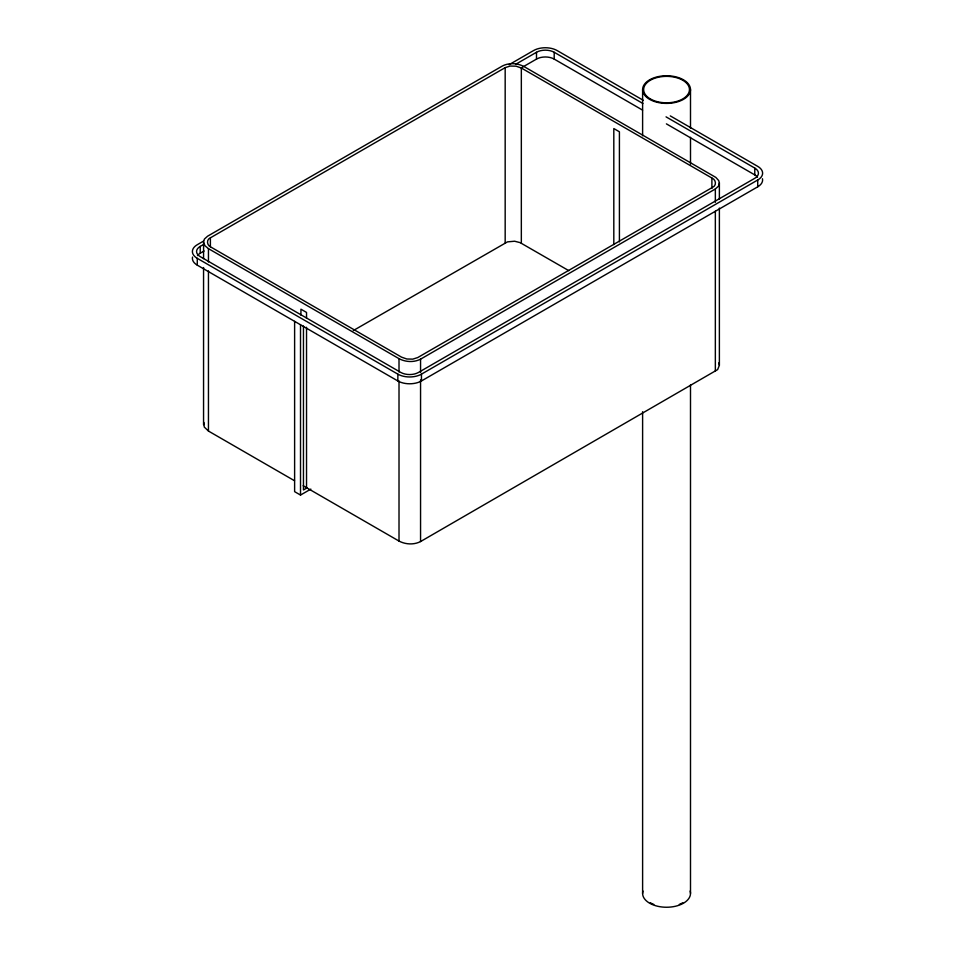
<?xml version="1.0" encoding="UTF-8"?>
<svg xmlns="http://www.w3.org/2000/svg" width="955" height="955" viewBox="0 0 955 955"><rect width="100%" height="100%" fill="white"/><g stroke="black" fill="none" stroke-linecap="round" stroke-linejoin="round"><path stroke-width="1.43" d="M203.558 258.638L203.606 241.185L204.477 238.989L207.581 236.207L502.366 66.014C509.015 62.576 517.383 63.042 523.925 66.516L715.856 177.427L718.697 180.567L719.378 182.859L719.378 199.165M294.51 480.735L208.453 431.051L204.239 427.016L203.916 422.456M719.378 182.859L718.447 186.201L715.343 188.971L420.558 359.164C413.921 362.602 405.541 362.136 399.011 358.662L208.453 248.646L204.955 245.722L203.558 242.331M719.378 208.071L719.378 365.252L717.635 369.609L420.558 541.557C413.921 544.995 405.541 544.529 399.011 541.067L303.165 485.737M210.387 237.831C205.994 239.633 206.949 245.626 211.043 247.154L401.589 357.17L406.83 358.996L412.751 359.14L417.753 357.552L712.537 187.359C716.93 185.545 715.975 179.552 711.893 178.024L521.335 68.008L516.094 66.181L510.173 66.05L505.171 67.638L210.387 237.831L210.387 246.736M203.713 240.994L197.279 244.719A16.689 9.634 0 0 0 197.279 258.339L197.279 265.156L397.853 380.961A16.689 9.634 0 0 0 421.453 380.961L757.721 186.81A16.689 9.634 0 0 0 762.472 178.74M509.063 64.701L533.547 50.567A16.689 9.634 0 0 1 557.147 50.567L643.288 100.311M666.053 116.856L754.772 168.08A12.511 7.222 0 0 1 754.772 178.299L418.505 372.438A12.511 7.222 0 0 1 400.802 372.438L200.228 256.632A12.511 7.222 0 0 1 200.228 246.414L204.084 244.194M515.879 64.176L536.495 52.274A12.511 7.222 0 0 1 554.198 52.274L642.918 103.498M197.506 255.582A12.511 7.222 0 0 1 200.228 253.23L204.084 250.998M522.325 67.268L536.495 59.091A12.511 7.222 0 0 1 554.198 59.091L642.572 110.112M353.278 330.573L507.463 241.878L514.614 241.221L520.177 242.654L568.858 270.683M197.279 258.339L397.853 374.145A16.689 9.634 0 0 0 421.453 374.145L757.721 180.006A16.689 9.634 0 0 0 757.721 166.373L670.291 115.901M307.331 487.73L303.463 489.951L303.463 326.037M294.618 321.358L294.618 491.658L300.515 495.06L310.841 489.103M666.399 123.864L754.772 174.896A12.511 7.222 0 0 1 757.494 177.236M718.697 362.96L719.378 365.252M757.721 180.006L757.721 186.81M754.772 168.08L754.772 174.896M715.343 188.971L715.343 202.317M715.343 211.222L715.343 371.376M711.893 178.024L711.893 188.422M690.501 89.591L690.501 128.364M690.501 137.305L690.501 164.153M690.501 384.877L690.501 893.426M642.608 89.591L642.608 135.813M642.608 411.712L642.608 893.426M619.413 241.866L619.413 131.79L613.814 128.555L613.814 244.576M554.198 52.274L554.198 59.091M536.495 52.274L536.495 59.091M521.335 68.008L521.335 243.25M505.171 67.638L505.171 242.88M421.453 374.145L421.453 380.961M420.558 359.164L420.558 372.51M420.558 379.923L420.558 541.557M399.011 358.662L399.011 372.008M399.011 380.914L399.011 541.067M397.853 374.145L397.853 380.961M306.531 318.373L306.531 312.428L300.932 309.193L300.932 315.138M306.531 327.279L306.531 487.671M300.515 324.76L300.515 495.06M208.453 248.646L208.453 261.992M208.453 270.898L208.453 431.051M203.558 267.531L203.558 424.724M200.228 246.414L200.228 253.23M690.131 891.027A23.947 13.824 0 0 1 666.554 907.25A23.947 13.824 0 0 1 642.978 891.027M682.753 902.773A22.908 13.227 0 0 1 679.28 904.421M653.829 904.421A22.908 13.227 0 0 1 650.355 902.773M197.279 265.156A16.689 9.634 0 0 1 192.528 257.086M650.355 98.938A22.908 13.227 0 0 0 688.674 93.005A22.908 13.227 0 0 0 660.621 76.806A22.908 13.227 0 0 0 650.355 98.938M649.627 99.356A23.947 13.824 0 0 0 689.677 93.16A23.947 13.824 0 0 0 660.359 76.233A23.947 13.824 0 0 0 649.627 99.356"/></g></svg>
